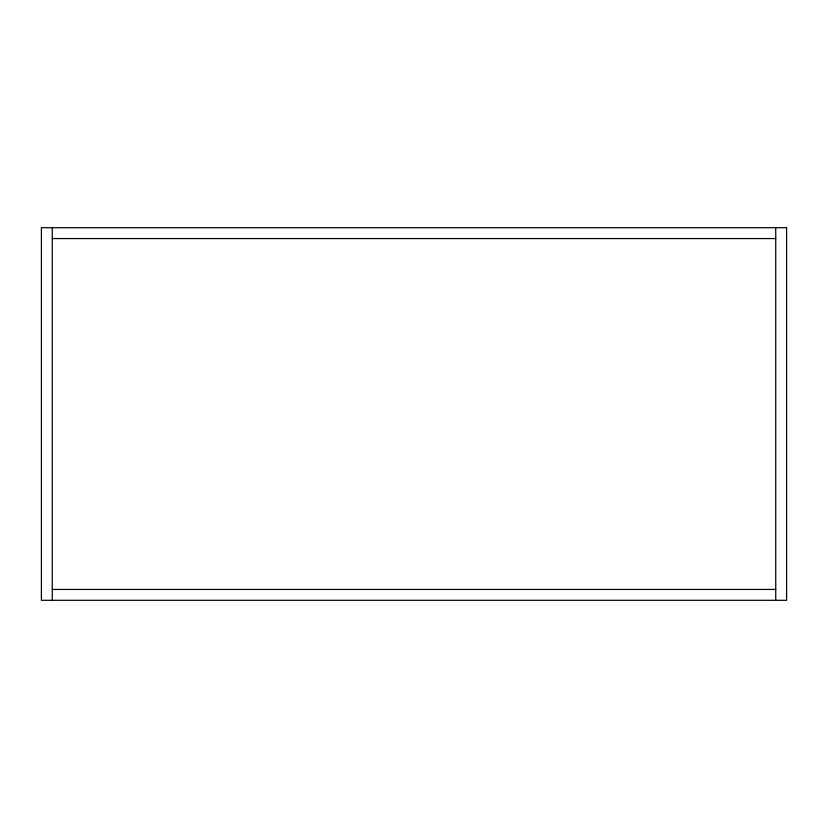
<?xml version="1.0" encoding="UTF-8"?>
<svg xmlns="http://www.w3.org/2000/svg" width="828" height="828" viewBox="0 0 828 828"><rect width="100%" height="100%" fill="white"/><g stroke="black" fill="none" stroke-linecap="round" stroke-linejoin="round"><path stroke-width="1.24" d="M52.267 238.567L775.732 238.567M52.267 589.433L775.732 589.433M775.732 227.7L775.732 600.3M52.267 227.7L52.267 600.3M786.6 227.7L41.4 227.7L41.4 600.3L786.6 600.3L786.6 227.7"/></g></svg>
